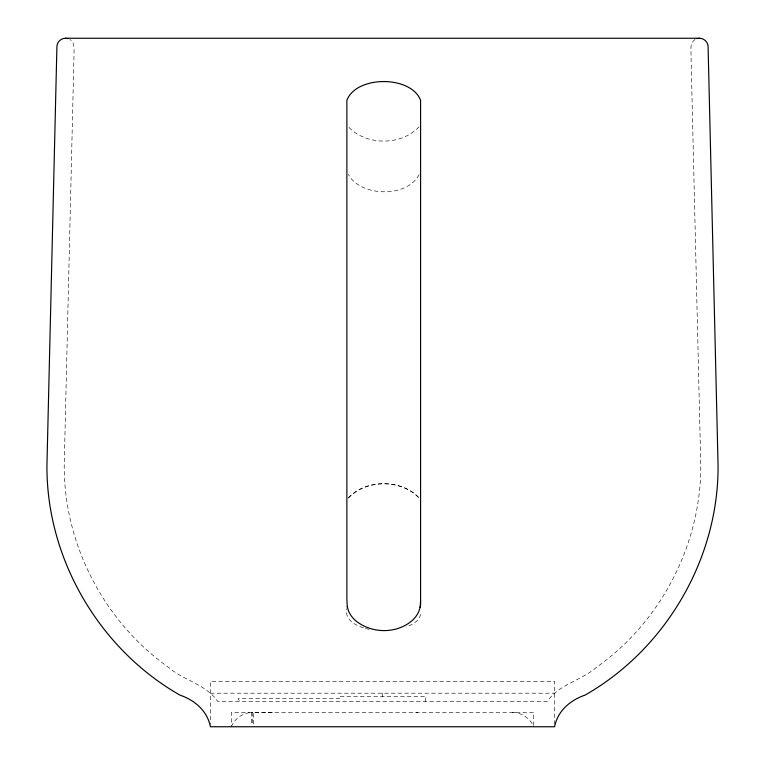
<?xml version="1.0" encoding="UTF-8"?>
<svg xmlns="http://www.w3.org/2000/svg" width="765" height="765" viewBox="0 0 765 765"><rect width="100%" height="100%" fill="white"/><g stroke="black" fill="none" stroke-linecap="round" stroke-linejoin="round"><path stroke-width="0.57" stroke-dasharray="3.83 2.87" d="M425.149 701.467L426.153 696.571L338.847 696.571L339.306 698.665L237.972 698.665L239.808 701.467M420.587 614.305C419.325 621.314 411.953 624.728 406.014 627.118M231.346 726.75C234.788 718.23 243.624 712.32 252.813 712.406M419.038 174.726C406.177 198.996 359.177 196.012 348.419 174.382M419.038 126.799C401.663 145.838 365.794 145.838 348.419 126.799M348.419 498.12C365.794 479.072 401.673 479.072 419.038 498.12M348.419 497.805C365.833 479.005 401.635 478.976 419.038 497.795M695.108 39.484C689.514 42.783 691.178 50.136 691.015 55.472L700.778 465.35C701.103 544.441 660.855 621.869 596.298 667.462C581.285 680.563 558.871 684.331 547.271 701.467L217.729 701.467C206.129 684.331 183.715 680.563 168.702 667.462C104.145 621.869 63.897 544.441 64.222 465.35L73.985 55.472C73.823 50.136 75.486 42.783 69.892 39.484M272.302 712.406L253.32 712.406L253.32 725.191M268.219 712.521L270.188 712.406M210.404 693.195L554.596 693.195M512.187 712.406C521.376 712.32 530.212 718.23 533.654 726.75M365.374 628.4L369.61 629.49M363.413 627.759C354.941 625.34 344.393 619.115 346.88 608.644M554.596 724.436L554.596 681.338L210.404 681.338L210.404 724.436M533.654 725.555L533.654 712.406L231.346 712.406L231.346 725.555M382.5 693.195L382.5 696.571M252.641 712.406L252.641 725.555M251.599 712.406L251.599 725.555M417.241 712.856L416.064 712.406L417.241 712.856"/><path stroke-width="1.15" d="M420.587 605.192L420.587 100.282C411.025 75.314 356.442 75.314 346.88 100.282L346.88 599.894L347.291 606.75L348.419 610.652A29.72 24.05 10.4 0 0 354.807 619.927C370.671 633.86 396.796 634.367 412.66 620.128A29.72 24.05 -10.4 0 0 419.038 610.852L420.1 607.486L420.587 600.716M420.243 606.511L420.1 607.486M697.144 38.594C702.28 36.988 708.046 41.109 708.084 46.512L718.067 465.55C718.612 558.641 665.866 649.045 585.082 695.098C570.365 700.118 557.695 710.809 554.596 726.75L210.404 726.75C207.305 710.809 194.635 700.118 179.918 695.098C99.134 649.045 46.388 558.641 46.933 465.55L56.916 46.512C57.002 41.951 61.114 38.116 65.656 38.25L699.344 38.25M65.656 38.25L67.855 38.594M347.291 606.75L347.367 607.305"/></g></svg>
